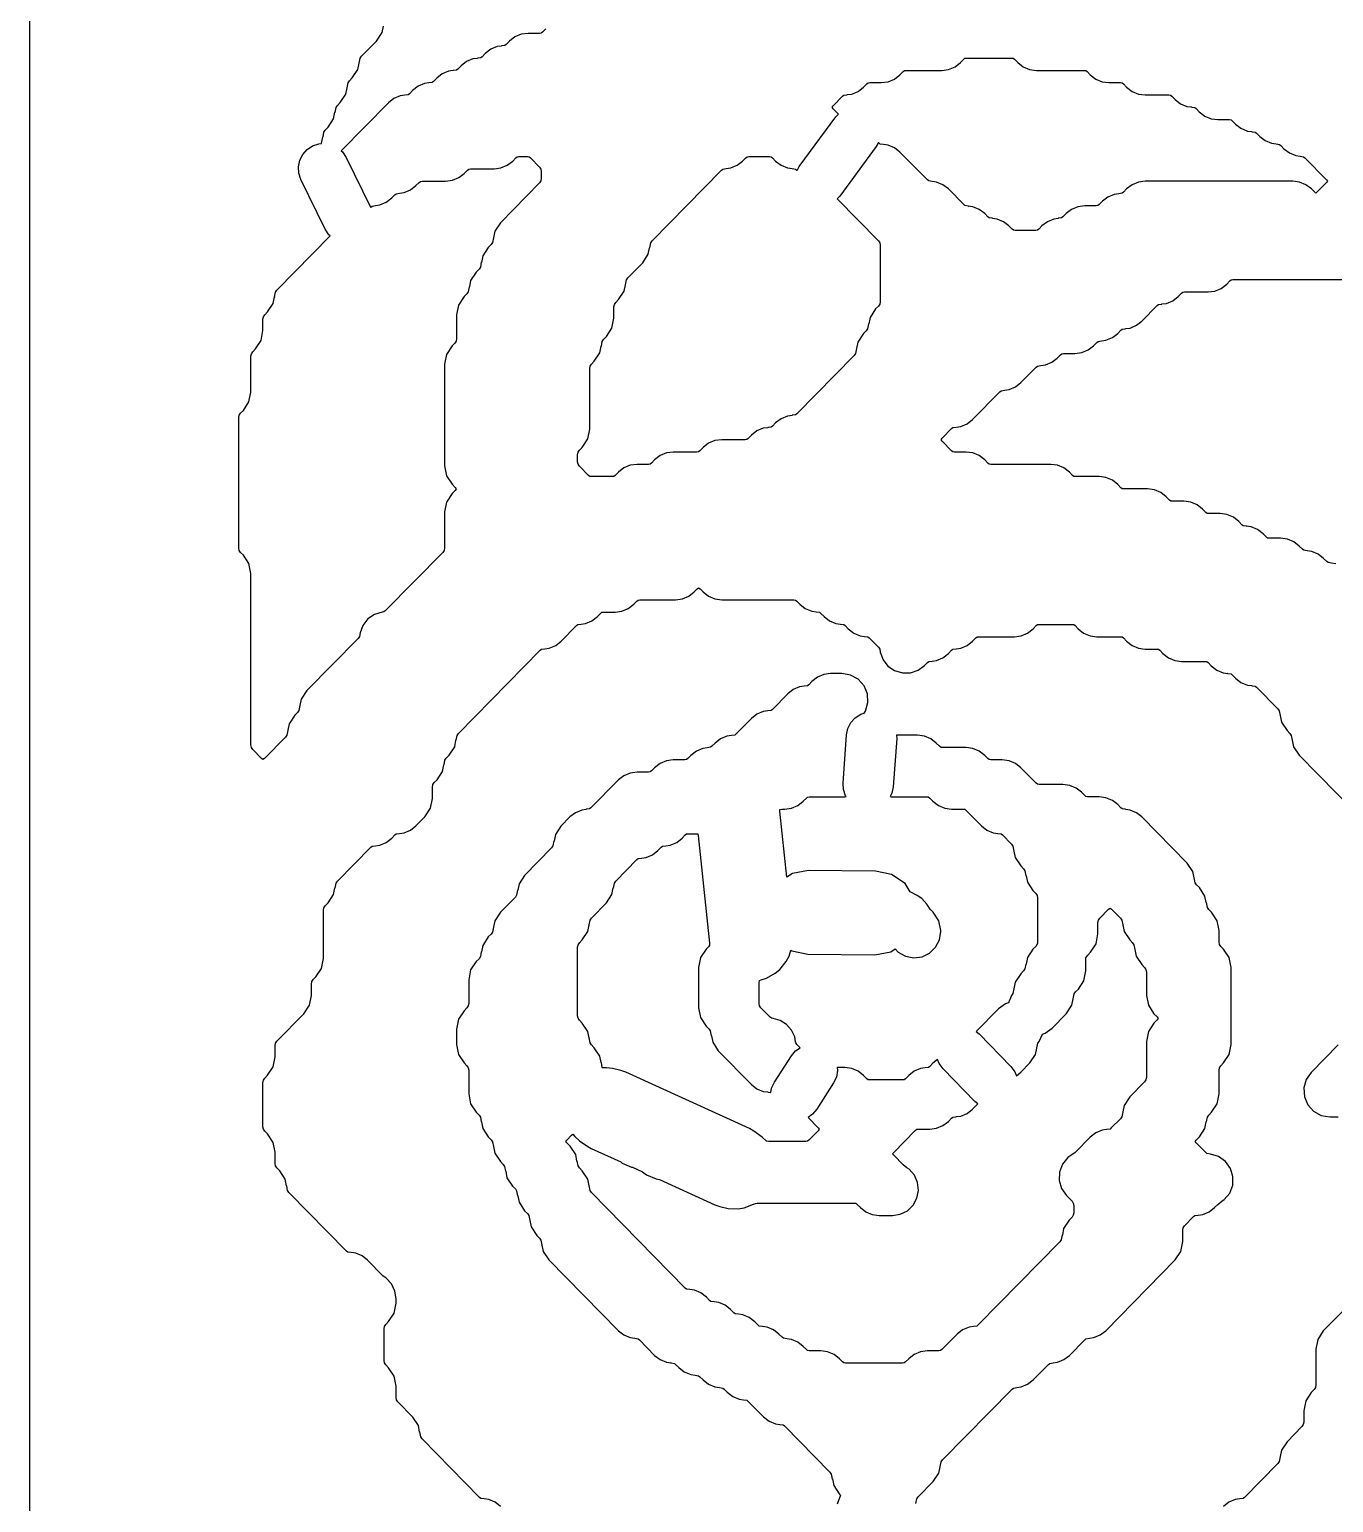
# Model space of a CAD drawing. Header units: millimetres. Extents: x 0 to 63, y 0 to 126.
# Drawn here: x 0 to 24.92, y 71.4 to 99.55 of the extents above; entities that cross this region are included whole.
import ezdxf

# ---------------------------------------------------------------- set-up
doc = ezdxf.new("R2010")
doc.units = ezdxf.units.MM
doc.layers.add('CUT', color=1, linetype='Continuous')

msp = doc.modelspace()

# ---------------------------------------------------------------- linework, layer by layer
at = {"layer": 'CUT'}
for points in [[(0, 123), (0, 3), (13.134, 3), (13.134, 0), (21.134, 0), (21.134, 3), (42.134, 3), (42.134, 0), (50.134, 0), (50.134, 3), (63.2679, 3), (63.2679, 123), (50.134, 123), (50.134, 126), (42.134, 126), (42.134, 123), (21.134, 123), (21.134, 126), (13.134, 126), (13.134, 123)], [(17.7905, 98.9142), (17.8516, 98.9764), (17.8766, 98.9958), (17.9079, 99), (18.7667, 99), (18.798, 98.9958), (18.823, 98.9764), (18.8841, 98.9142), (18.9882, 98.8331), (19.1099, 98.7821), (19.2407, 98.7647), (20.1541, 98.7647), (20.1855, 98.7605), (20.2105, 98.7411), (20.2716, 98.6789), (20.3757, 98.5979), (20.4974, 98.5468), (20.6282, 98.5294), (20.8479, 98.5294), (20.8793, 98.5252), (20.9042, 98.5058), (20.9653, 98.4436), (21.0694, 98.3626), (21.1911, 98.3115), (21.3219, 98.2941), (21.7729, 98.2941), (21.8042, 98.2899), (21.8292, 98.2705), (21.8903, 98.2084), (21.9944, 98.1273), (22.1161, 98.0762), (22.2027, 98.0647), (22.2025, 98.0632), (22.2667, 98.0546), (22.2917, 98.0352), (22.3528, 97.9731), (22.4569, 97.892), (22.5786, 97.8409), (22.7094, 97.8235), (22.9291, 97.8235), (22.9605, 97.8194), (22.9855, 97.7999), (23.0465, 97.7378), (23.1506, 97.6567), (23.2723, 97.6056), (23.3589, 97.5941), (23.3587, 97.5926), (23.423, 97.5841), (23.4479, 97.5646), (23.509, 97.5025), (23.6131, 97.4214), (23.7348, 97.3704), (23.8214, 97.3588), (23.8212, 97.3573), (23.8855, 97.3488), (23.9104, 97.3293), (23.9715, 97.2672), (24.0756, 97.1861), (24.1973, 97.1351), (24.2839, 97.1235), (24.2837, 97.122), (24.348, 97.1135), (24.3729, 97.094), (24.7849, 96.6748), (24.8048, 96.6471), (24.7849, 96.6193), (24.6088, 96.4401), (24.581, 96.4196), (24.5531, 96.4401), (24.4967, 96.4975), (24.3926, 96.5786), (24.2709, 96.6296), (24.1401, 96.6471), (21.3219, 96.6471), (21.1911, 96.6296), (21.0694, 96.5786), (20.9653, 96.4975), (20.9042, 96.4354), (20.8793, 96.4159), (20.815, 96.4074), (20.8152, 96.4059), (20.7286, 96.3944), (20.6069, 96.3433), (20.5028, 96.2622), (20.4417, 96.2001), (20.4168, 96.1806), (20.3854, 96.1765), (20.1657, 96.1765), (20.0349, 96.1591), (19.9132, 96.108), (19.8091, 96.0269), (19.748, 95.9648), (19.723, 95.9454), (19.6588, 95.9368), (19.659, 95.9353), (19.5724, 95.9238), (19.4507, 95.8727), (19.3466, 95.7916), (19.2855, 95.7295), (19.2605, 95.7101), (19.2291, 95.7059), (18.8329, 95.7059), (18.8015, 95.7101), (18.7766, 95.7295), (18.7155, 95.7916), (18.6114, 95.8727), (18.4897, 95.9238), (18.4031, 95.9353), (18.4033, 95.9368), (18.339, 95.9454), (18.3141, 95.9648), (18.253, 96.0269), (18.1489, 96.108), (18.0272, 96.1591), (17.9406, 96.1706), (17.9408, 96.1721), (17.8766, 96.1806), (17.8516, 96.2001), (17.5593, 96.4975), (17.4552, 96.5786), (17.3335, 96.6296), (17.2468, 96.6412), (17.247, 96.6427), (17.1828, 96.6512), (17.1578, 96.6707), (16.6343, 97.2034), (16.5302, 97.2845), (16.4085, 97.3355), (16.3219, 97.3471), (16.3221, 97.3486), (16.2578, 97.3571), (16.2328, 97.3766), (16.2244, 97.3851), (16.1822, 97.3083), (15.485, 96.3588), (15.4347, 96.3063), (16.2219, 95.5053), (16.2472, 95.467), (16.2561, 95.4219), (16.2561, 94.3428), (16.2472, 94.2977), (16.2219, 94.2594), (16.1682, 94.2047), (16.0621, 94.0436), (16.0376, 93.9193), (16.0342, 93.92), (16.016, 93.8272), (15.9907, 93.7888), (15.937, 93.7341), (15.8308, 93.573), (15.8064, 93.4488), (15.803, 93.4494), (15.7847, 93.3566), (15.7594, 93.3182), (14.6606, 92.2001), (14.6356, 92.1806), (14.5714, 92.1721), (14.5716, 92.1706), (14.4849, 92.1591), (14.3633, 92.108), (14.2591, 92.0269), (14.1981, 91.9648), (14.1731, 91.9454), (14.1089, 91.9368), (14.1091, 91.9353), (14.0225, 91.9238), (13.9008, 91.8727), (13.7967, 91.7916), (13.7356, 91.7295), (13.7106, 91.7101), (13.6792, 91.7059), (13.2283, 91.7059), (13.0975, 91.6885), (12.9758, 91.6374), (12.8717, 91.5564), (12.8106, 91.4942), (12.7856, 91.4748), (12.7542, 91.4706), (12.3033, 91.4706), (12.1725, 91.4532), (12.0508, 91.4021), (11.9467, 91.3211), (11.8856, 91.2589), (11.8606, 91.2395), (11.8293, 91.2353), (11.6095, 91.2353), (11.4787, 91.2179), (11.357, 91.1669), (11.2529, 91.0858), (11.1919, 91.0236), (11.1669, 91.0042), (11.1355, 91), (10.7393, 91), (10.7079, 91.0042), (10.6829, 91.0236), (10.509, 91.2006), (10.4838, 91.2389), (10.4749, 91.284), (10.4749, 91.4219), (10.4838, 91.467), (10.509, 91.5053), (10.5628, 91.56), (10.6689, 91.7211), (10.7062, 91.9105), (10.7062, 93.0689), (10.715, 93.114), (10.7403, 93.1524), (10.794, 93.207), (10.9002, 93.3682), (10.9246, 93.4924), (10.928, 93.4918), (10.9463, 93.5846), (10.9715, 93.623), (11.0253, 93.6776), (11.1314, 93.8388), (11.1686, 94.0281), (11.1686, 94.2454), (11.1775, 94.2905), (11.2028, 94.3288), (11.2565, 94.3835), (11.3627, 94.5446), (11.3871, 94.6689), (11.3905, 94.6682), (11.4088, 94.7611), (11.434, 94.7994), (11.719, 95.0894), (11.8252, 95.2505), (11.8496, 95.3748), (11.853, 95.3741), (11.8712, 95.467), (11.8965, 95.5053), (13.2266, 96.8587), (13.2516, 96.8782), (13.3158, 96.8867), (13.3156, 96.8882), (13.4023, 96.8998), (13.524, 96.9508), (13.6281, 97.0319), (13.6891, 97.094), (13.7141, 97.1135), (13.7455, 97.1176), (14.1417, 97.1176), (14.1731, 97.1135), (14.1981, 97.094), (14.2591, 97.0319), (14.3633, 96.9508), (14.4849, 96.8998), (14.5716, 96.8882), (14.5714, 96.8867), (14.6356, 96.8782), (14.6606, 96.8587), (14.669, 96.8502), (14.7112, 96.927), (15.4084, 97.8765), (15.4587, 97.929), (15.3584, 98.0311), (15.3385, 98.0588), (15.3584, 98.0866), (15.5391, 98.2705), (15.5641, 98.2899), (15.6283, 98.2985), (15.6281, 98.3), (15.7147, 98.3115), (15.8364, 98.3626), (15.9405, 98.4436), (16.0016, 98.5058), (16.0266, 98.5252), (16.058, 98.5294), (16.2777, 98.5294), (16.4085, 98.5468), (16.5302, 98.5979), (16.6343, 98.6789), (16.6953, 98.7411), (16.7203, 98.7605), (16.7517, 98.7647), (17.4339, 98.7647), (17.5647, 98.7821), (17.6864, 98.8331)]]:
    msp.add_lwpolyline(points, close=True, dxfattribs=at)
for points in [[(9.8655, 99.5564), (9.8044, 99.4942), (9.7794, 99.4748), (9.748, 99.4706), (9.5283, 99.4706), (9.3975, 99.4532), (9.2758, 99.4021), (9.1717, 99.3211), (9.1107, 99.2589), (9.0857, 99.2395), (9.0214, 99.2309), (9.0216, 99.2294), (8.935, 99.2179), (8.8133, 99.1669), (8.7092, 99.0858), (8.6482, 99.0236), (8.6232, 99.0042), (8.559, 98.9956), (8.5592, 98.9941), (8.4725, 98.9826), (8.3508, 98.9316), (8.2467, 98.8505), (8.1857, 98.7883), (8.1607, 98.7689), (8.0965, 98.7603), (8.0967, 98.7588), (8.01, 98.7473), (7.8883, 98.6963), (7.7842, 98.6152), (7.7232, 98.553), (7.6982, 98.5336), (7.634, 98.525), (7.6342, 98.5235), (7.5475, 98.512), (7.4259, 98.461), (7.3217, 98.3799), (7.2607, 98.3177), (7.2357, 98.2983), (7.1715, 98.2897), (7.1717, 98.2882), (7.0851, 98.2767), (6.9634, 98.2257), (6.8593, 98.1446), (5.9569, 97.2264), (5.9811, 97.2049), (6.0502, 97.1004), (6.5145, 96.1472), (6.5146, 96.1468), (6.5205, 96.1528), (6.5455, 96.1723), (6.6097, 96.1808), (6.6095, 96.1824), (6.6961, 96.1939), (6.8178, 96.2449), (6.9219, 96.326), (6.983, 96.3881), (7.008, 96.4076), (7.0722, 96.4161), (7.072, 96.4176), (7.1586, 96.4292), (7.2803, 96.4802), (7.3844, 96.5613), (7.4455, 96.6234), (7.4705, 96.6429), (7.5018, 96.6471), (7.9528, 96.6471), (8.0836, 96.6645), (8.2053, 96.7155), (8.3094, 96.7966), (8.3705, 96.8587), (8.3954, 96.8782), (8.4268, 96.8824), (8.8778, 96.8824), (9.0086, 96.8998), (9.1303, 96.9508), (9.2344, 97.0319), (9.2954, 97.094), (9.3204, 97.1135), (9.3518, 97.1176), (9.5168, 97.1176), (9.5482, 97.1135), (9.5731, 97.094), (9.747, 96.9171), (9.7723, 96.8787), (9.7812, 96.8337), (9.7812, 96.6958), (9.7723, 96.6507), (9.747, 96.6123), (8.9996, 95.8518), (8.8934, 95.6906), (8.869, 95.5664), (8.8656, 95.5671), (8.8473, 95.4742), (8.822, 95.4359), (8.7683, 95.3812), (8.6622, 95.2201), (8.6377, 95.0958), (8.6343, 95.0965), (8.6161, 95.0036), (8.5908, 94.9653), (8.5371, 94.9106), (8.4309, 94.7495), (8.4065, 94.6252), (8.4031, 94.6259), (8.3848, 94.533), (8.3596, 94.4947), (8.3058, 94.44), (8.1997, 94.2789), (8.1624, 94.0895), (8.1624, 93.6369), (8.1536, 93.5919), (8.1283, 93.5535), (8.0746, 93.4988), (7.9684, 93.3377), (7.9312, 93.1484), (7.9312, 91.2046), (7.9684, 91.0152), (8.0746, 90.8541), (8.1352, 90.7925), (8.155, 90.7647), (8.1352, 90.737), (8.0746, 90.6753), (7.9684, 90.5142), (7.9312, 90.3248), (7.9312, 89.6369), (7.9223, 89.5919), (7.8971, 89.5535), (6.7982, 88.4354), (6.7732, 88.4159), (6.7416, 88.4117), (6.593, 88.3677), (6.4651, 88.2804), (6.37, 88.1581), (6.3169, 88.0126), (6.3036, 87.9448), (6.2783, 87.9064), (5.2996, 86.9106), (5.1935, 86.7495), (5.169, 86.6252), (5.1656, 86.6259), (5.1474, 86.533), (5.1221, 86.4947), (5.0684, 86.44), (4.9622, 86.2789), (4.9378, 86.1546), (4.9344, 86.1553), (4.9161, 86.0625), (4.8909, 86.0241), (4.4904, 85.6166), (4.4625, 85.5961), (4.4346, 85.6166), (4.2654, 85.7888), (4.2401, 85.8272), (4.2312, 85.8722), (4.2312, 89.1484), (4.194, 89.3377), (4.0879, 89.4988), (4.0341, 89.5535), (4.0089, 89.5919), (4, 89.6369), (4, 92.1278), (4.0089, 92.1728), (4.0341, 92.2112), (4.0879, 92.2659), (4.194, 92.427), (4.2312, 92.6163), (4.2312, 93.3042), (4.2401, 93.3493), (4.2654, 93.3877), (4.3191, 93.4423), (4.4253, 93.6035), (4.4625, 93.7928), (4.4625, 94.0101), (4.4714, 94.0552), (4.4966, 94.0936), (4.5503, 94.1482), (4.6565, 94.3094), (4.6809, 94.4336), (4.6843, 94.4329), (4.7026, 94.5258), (4.7279, 94.5641), (5.7459, 95.5999), (5.7206, 95.6223), (5.6515, 95.7268), (5.1872, 96.68), (5.1475, 96.7989), (5.1399, 96.9239), (5.1649, 97.0467), (5.2209, 97.1588), (5.304, 97.2526), (5.4085, 97.3217), (5.5274, 97.3614), (5.5791, 97.3646), (5.5815, 97.3682), (5.6059, 97.4924), (5.6093, 97.4918), (5.6276, 97.5846), (5.6529, 97.623), (5.7066, 97.6776), (5.8127, 97.8388), (5.8372, 97.963), (5.8406, 97.9623), (5.8588, 98.0552), (5.8841, 98.0936), (5.9378, 98.1482), (6.044, 98.3094), (6.0684, 98.4336), (6.0718, 98.4329), (6.0901, 98.5258), (6.1154, 98.5641), (6.1691, 98.6188), (6.2752, 98.7799), (6.2997, 98.9042), (6.3031, 98.9035), (6.3213, 98.9964), (6.3466, 99.0347), (6.6316, 99.3247), (6.7377, 99.4858), (6.7622, 99.6101)], [(24.9646, 89.3355), (24.878, 89.3471), (24.8782, 89.3486), (24.814, 89.3571), (24.789, 89.3766), (24.7279, 89.4387), (24.6238, 89.5198), (24.5021, 89.5708), (24.4155, 89.5824), (24.4157, 89.5839), (24.3515, 89.5924), (24.3265, 89.6119), (24.2654, 89.674), (24.1613, 89.7551), (24.0396, 89.8061), (23.9088, 89.8235), (23.6891, 89.8235), (23.6577, 89.8277), (23.6327, 89.8472), (23.5717, 89.9093), (23.4676, 89.9904), (23.3459, 90.0414), (23.2593, 90.0529), (23.2595, 90.0545), (23.1952, 90.063), (23.1702, 90.0825), (23.1092, 90.1446), (23.0051, 90.2257), (22.8834, 90.2767), (22.7526, 90.2941), (22.5329, 90.2941), (22.5015, 90.2983), (22.4765, 90.3177), (22.4154, 90.3799), (22.3113, 90.461), (22.1896, 90.512), (22.0588, 90.5294), (21.8391, 90.5294), (21.8077, 90.5336), (21.7828, 90.553), (21.7217, 90.6152), (21.6176, 90.6963), (21.4959, 90.7473), (21.3651, 90.7647), (20.9141, 90.7647), (20.8828, 90.7689), (20.8578, 90.7883), (20.7967, 90.8505), (20.6926, 90.9316), (20.5709, 90.9826), (20.4401, 91), (19.9892, 91), (19.9578, 91.0042), (19.9328, 91.0236), (19.8717, 91.0858), (19.7676, 91.1669), (19.6459, 91.2179), (19.5151, 91.2353), (18.3704, 91.2353), (18.339, 91.2395), (18.3141, 91.2589), (18.253, 91.3211), (18.1489, 91.4021), (18.0272, 91.4532), (17.8964, 91.4706), (17.6767, 91.4706), (17.6453, 91.4748), (17.6203, 91.4942), (17.4396, 91.6781), (17.4197, 91.7059), (17.4396, 91.7336), (17.6203, 91.9175), (17.6453, 91.937), (17.7095, 91.9455), (17.7093, 91.9471), (17.796, 91.9586), (17.9176, 92.0096), (18.0218, 92.0907), (18.5453, 92.6234), (18.5703, 92.6429), (18.6345, 92.6514), (18.6343, 92.6529), (18.7209, 92.6645), (18.8426, 92.7155), (18.9467, 92.7966), (19.2391, 93.094), (19.264, 93.1135), (19.3283, 93.122), (19.3281, 93.1235), (19.4147, 93.1351), (19.5364, 93.1861), (19.6405, 93.2672), (19.7015, 93.3293), (19.7265, 93.3488), (19.7579, 93.3529), (19.9776, 93.3529), (20.1084, 93.3704), (20.2301, 93.4214), (20.3342, 93.5025), (20.3953, 93.5646), (20.4203, 93.5841), (20.4845, 93.5926), (20.4843, 93.5941), (20.5709, 93.6056), (20.6926, 93.6567), (20.7967, 93.7378), (20.8578, 93.7999), (20.8828, 93.8194), (20.947, 93.8279), (20.9468, 93.8294), (21.0334, 93.8409), (21.1551, 93.892), (21.2592, 93.9731), (21.5515, 94.2705), (21.5765, 94.2899), (21.6407, 94.2985), (21.6405, 94.3), (21.7271, 94.3115), (21.8488, 94.3626), (21.9529, 94.4436), (22.014, 94.5058), (22.039, 94.5252), (22.0704, 94.5294), (22.5213, 94.5294), (22.6521, 94.5468), (22.7738, 94.5979), (22.8779, 94.6789), (22.939, 94.7411), (22.964, 94.7605), (22.9954, 94.7647), (25.9353, 94.7647)], [(9.0031, 71.3211), (8.899, 71.4021), (8.7773, 71.4532), (8.6907, 71.4647), (8.6909, 71.4662), (8.6267, 71.4748), (8.6017, 71.4942), (7.5028, 72.6123), (7.4776, 72.6507), (7.4593, 72.7435), (7.4559, 72.7429), (7.4315, 72.8671), (7.3253, 73.0283), (7.0403, 73.3182), (7.0151, 73.3566), (7.0062, 73.4016), (7.0062, 73.619), (6.969, 73.8083), (6.8628, 73.9694), (6.8091, 74.0241), (6.7838, 74.0625), (6.775, 74.1075), (6.775, 74.716), (6.7838, 74.7611), (6.8091, 74.7994), (6.8628, 74.8541), (6.969, 75.0152), (7.0062, 75.2046), (7.0062, 75.287), (6.9834, 75.4362), (6.9172, 75.5718), (6.8134, 75.6814), (6.7517, 75.7295), (6.4594, 76.0269), (6.3553, 76.108), (6.2336, 76.1591), (6.147, 76.1706), (6.1472, 76.1721), (6.083, 76.1806), (6.058, 76.2001), (4.9591, 77.3182), (4.9339, 77.3566), (4.9156, 77.4494), (4.9122, 77.4488), (4.8878, 77.573), (4.7816, 77.7341), (4.7279, 77.7888), (4.7026, 77.8272), (4.6937, 77.8722), (4.6937, 78.0895), (4.6565, 78.2789), (4.5503, 78.44), (4.4966, 78.4947), (4.4714, 78.533), (4.4625, 78.5781), (4.4625, 79.4219), (4.4714, 79.467), (4.4966, 79.5053), (4.5503, 79.56), (4.6565, 79.7211), (4.6937, 79.9105), (4.6937, 80.1278), (4.7026, 80.1728), (4.7279, 80.2112), (5.2441, 80.7365), (5.3502, 80.8976), (5.3875, 81.0869), (5.3875, 81.3042), (5.3963, 81.3493), (5.4216, 81.3877), (5.4753, 81.4423), (5.5815, 81.6035), (5.6187, 81.7928), (5.6187, 82.716), (5.6276, 82.7611), (5.6529, 82.7994), (5.7066, 82.8541), (5.8127, 83.0152), (5.8372, 83.1395), (5.8406, 83.1388), (5.8588, 83.2317), (5.8841, 83.27), (6.5205, 83.9175), (6.5455, 83.937), (6.6097, 83.9455), (6.6095, 83.9471), (6.6961, 83.9586), (6.8178, 84.0096), (6.9219, 84.0907), (6.983, 84.1528), (7.008, 84.1723), (7.0722, 84.1808), (7.072, 84.1824), (7.1586, 84.1939), (7.2803, 84.2449), (7.3844, 84.326), (7.5566, 84.5012), (7.6627, 84.6623), (7.6999, 84.8516), (7.6999, 85.0689), (7.7088, 85.114), (7.7341, 85.1524), (7.7878, 85.207), (7.894, 85.3682), (7.9184, 85.4924), (7.9218, 85.4918), (7.9401, 85.5846), (7.9653, 85.623), (8.019, 85.6776), (8.1252, 85.8388), (8.1496, 85.963), (8.153, 85.9623), (8.1713, 86.0552), (8.1966, 86.0936), (9.7579, 87.6823), (9.7829, 87.7017), (9.8471, 87.7103), (9.8469, 87.7118), (9.9336, 87.7233), (10.0553, 87.7743), (10.1594, 87.8554), (10.4517, 88.1528), (10.4767, 88.1723), (10.5409, 88.1808), (10.5407, 88.1824), (10.6273, 88.1939), (10.749, 88.2449), (10.8531, 88.326), (10.9142, 88.3881), (10.9392, 88.4076), (10.9705, 88.4118), (11.1902, 88.4118), (11.321, 88.4292), (11.4427, 88.4802), (11.5468, 88.5613), (11.6079, 88.6234), (11.6329, 88.6429), (11.6643, 88.6471), (12.3465, 88.6471), (12.4773, 88.6645), (12.599, 88.7155), (12.7031, 88.7966), (12.7595, 88.854), (12.7874, 88.8745), (12.8153, 88.854), (12.8717, 88.7966), (12.9758, 88.7155), (13.0975, 88.6645), (13.2283, 88.6471), (14.6042, 88.6471), (14.6356, 88.6429), (14.6606, 88.6234), (14.7216, 88.5613), (14.8257, 88.4802), (14.9474, 88.4292), (15.0341, 88.4176), (15.0339, 88.4161), (15.0981, 88.4076), (15.1231, 88.3881), (15.1841, 88.326), (15.2882, 88.2449), (15.4099, 88.1939), (15.4966, 88.1824), (15.4964, 88.1808), (15.5606, 88.1723), (15.5856, 88.1528), (15.6466, 88.0907), (15.7507, 88.0096), (15.8724, 87.9586), (15.959, 87.9471), (15.9588, 87.9455), (16.0231, 87.937), (16.0481, 87.9175), (16.2219, 87.7406), (16.2472, 87.7023), (16.258, 87.6474), (16.3108, 87.5023), (16.4054, 87.3802), (16.5328, 87.2929), (16.6807, 87.2485), (16.8351, 87.2514), (16.9813, 87.3013), (17.1052, 87.3934), (17.1578, 87.447), (17.1828, 87.4664), (17.247, 87.475), (17.2468, 87.4765), (17.3335, 87.488), (17.4552, 87.539), (17.5593, 87.6201), (17.6203, 87.6823), (17.6453, 87.7017), (17.7095, 87.7103), (17.7093, 87.7118), (17.796, 87.7233), (17.9176, 87.7743), (18.0218, 87.8554), (18.0828, 87.9175), (18.1078, 87.937), (18.1392, 87.9412), (18.8214, 87.9412), (18.9522, 87.9586), (19.0739, 88.0096), (19.178, 88.0907), (19.2391, 88.1528), (19.264, 88.1723), (19.2954, 88.1765), (19.9229, 88.1765), (19.9543, 88.1723), (19.9792, 88.1528), (20.0403, 88.0907), (20.1444, 88.0096), (20.2661, 87.9586), (20.3969, 87.9412), (20.8479, 87.9412), (20.8793, 87.937), (20.9042, 87.9175), (20.9653, 87.8554), (21.0694, 87.7743), (21.1911, 87.7233), (21.3219, 87.7059), (21.5416, 87.7059), (21.573, 87.7017), (21.598, 87.6823), (21.659, 87.6201), (21.7631, 87.539), (21.8848, 87.488), (22.0156, 87.4706), (22.4666, 87.4706), (22.498, 87.4664), (22.523, 87.447), (22.584, 87.3848), (22.6881, 87.3037), (22.8098, 87.2527), (22.8964, 87.2412), (22.8962, 87.2397), (22.9605, 87.2311), (22.9855, 87.2117), (23.0465, 87.1495), (23.1506, 87.0684), (23.2723, 87.0174), (23.3589, 87.0059), (23.3587, 87.0044), (23.423, 86.9958), (23.4479, 86.9764), (23.8531, 86.5641), (23.8783, 86.5258), (23.8966, 86.4329), (23.9, 86.4336), (23.9244, 86.3094), (24.0306, 86.1482), (24.0843, 86.0936), (24.1096, 86.0552), (24.1279, 85.9623), (24.1313, 85.963), (24.1557, 85.8388), (24.2619, 85.6776), (25.7031, 84.2112)], [(16.9404, 71.3741), (16.9587, 71.467), (16.9839, 71.5053), (17.2689, 71.7953), (17.3751, 71.9564), (17.3995, 72.0807), (17.4029, 72.08), (17.4212, 72.1728), (17.4464, 72.2112), (18.7766, 73.5646), (18.8015, 73.5841), (18.8658, 73.5926), (18.8656, 73.5941), (18.9522, 73.6056), (19.0739, 73.6567), (19.178, 73.7378), (19.4703, 74.0352), (19.4953, 74.0546), (19.5595, 74.0632), (19.5593, 74.0647), (19.6459, 74.0762), (19.7676, 74.1273), (19.8717, 74.2084), (20.164, 74.5058), (20.189, 74.5252), (20.2532, 74.5338), (20.253, 74.5353), (20.3397, 74.5468), (20.4614, 74.5979), (20.5655, 74.6789), (21.8938, 76.0306), (22, 76.1917), (22.0372, 76.381), (22.0372, 76.5984), (22.0461, 76.6434), (22.0714, 76.6818), (22.2453, 76.8587), (22.2702, 76.8782), (22.3345, 76.8867), (22.3343, 76.8882), (22.4209, 76.8998), (22.5426, 76.9508), (22.6467, 77.0319), (22.7078, 77.094), (22.7857, 77.1547), (22.7857, 77.1548), (22.8325, 77.1842), (22.9353, 77.3103), (22.9921, 77.4626), (22.997, 77.6252), (22.9495, 77.7808), (22.8545, 77.9128), (22.7222, 78.0074), (22.5666, 78.0546), (22.5013, 78.0631), (22.4765, 78.0825), (22.2958, 78.2664), (22.2759, 78.2941), (22.2958, 78.3219), (22.3563, 78.3835), (22.4625, 78.5446), (22.4869, 78.6689), (22.4903, 78.6682), (22.5086, 78.7611), (22.5339, 78.7994), (22.5876, 78.8541), (22.6937, 79.0152), (22.731, 79.2046), (22.731, 79.6572), (22.7398, 79.7023), (22.7651, 79.7406), (22.8188, 79.7953), (22.925, 79.9564), (22.9622, 80.1457), (22.9622, 81.619), (22.925, 81.8083), (22.8188, 81.9694), (22.7651, 82.0241), (22.7398, 82.0625), (22.731, 82.1075), (22.731, 82.3248), (22.6937, 82.5142), (22.5876, 82.6753), (22.5339, 82.73), (22.5086, 82.7683), (22.4903, 82.8612), (22.4869, 82.8605), (22.4625, 82.9848), (22.3563, 83.1459), (22.3026, 83.2006), (22.2773, 83.2389), (22.2591, 83.3318), (22.2557, 83.3311), (22.2313, 83.4554), (22.1251, 83.6165), (21.2592, 84.4975), (21.1551, 84.5786), (21.0334, 84.6296), (20.9468, 84.6412), (20.947, 84.6427), (20.8828, 84.6512), (20.8578, 84.6707), (20.7967, 84.7328), (20.6926, 84.8139), (20.5709, 84.8649), (20.4401, 84.8824), (20.2204, 84.8824), (20.189, 84.8865), (20.164, 84.906), (20.103, 84.9681), (19.9989, 85.0492), (19.8772, 85.1002), (19.7464, 85.1176), (19.2954, 85.1176), (19.264, 85.1218), (19.2391, 85.1413), (18.9467, 85.4387), (18.8426, 85.5198), (18.7209, 85.5708), (18.5901, 85.5882), (18.3704, 85.5882), (18.339, 85.5924), (18.3141, 85.6119), (18.253, 85.674), (18.1489, 85.7551), (18.0272, 85.8061), (17.8964, 85.8235), (17.4194, 85.8235), (17.3891, 85.8472), (17.328, 85.9093), (17.2239, 85.9904), (17.1022, 86.0414), (16.9714, 86.0588), (16.5684, 86.0588), (16.5721, 85.9933), (16.5035, 85.0741), (16.4779, 84.9514), (16.4445, 84.8852), (16.4657, 84.8824), (17.1739, 84.8824), (17.2043, 84.8587), (17.2654, 84.7966), (17.3695, 84.7155), (17.4912, 84.6645), (17.622, 84.6471), (17.8417, 84.6471), (17.873, 84.6429), (17.898, 84.6234), (18.1903, 84.326), (18.2944, 84.2449), (18.4161, 84.1939), (18.5028, 84.1824), (18.5026, 84.1808), (18.5668, 84.1723), (18.5918, 84.1528), (18.7657, 83.9759), (18.7909, 83.9375), (18.8092, 83.8447), (18.8126, 83.8454), (18.837, 83.7211), (18.9432, 83.56), (18.9969, 83.5053), (19.0222, 83.467), (19.0404, 83.3741), (19.0438, 83.3748), (19.0683, 83.2505), (19.1744, 83.0894), (19.2281, 83.0347), (19.2534, 82.9964), (19.2623, 82.9513), (19.2623, 82.0759), (19.2281, 82.0241), (19.1744, 81.9694), (19.0683, 81.8083), (19.0438, 81.684), (19.0404, 81.6847), (19.0222, 81.5919), (18.9969, 81.5535), (18.9432, 81.4988), (18.837, 81.3377), (18.8126, 81.2135), (18.8092, 81.2141), (18.7909, 81.1213), (18.7686, 81.0874), (18.7054, 80.9453), (18.651, 80.9284), (18.5193, 80.8323), (18.0917, 80.3972), (18.1477, 80.3528), (18.754, 79.7269), (18.8287, 79.6263), (18.8583, 79.5513), (18.9467, 79.6201), (19.1189, 79.7953), (19.225, 79.9564), (19.2495, 80.0807), (19.2529, 80.08), (19.2711, 80.1728), (19.2935, 80.2067), (19.3567, 80.3488), (19.411, 80.3658), (19.5427, 80.4618), (19.8126, 80.7365), (19.9188, 80.8976), (19.9432, 81.0218), (19.9466, 81.0212), (19.9649, 81.114), (19.9902, 81.1524), (20.0439, 81.207), (20.15, 81.3682), (20.1873, 81.5575), (20.1873, 81.8064), (20.2214, 81.8583), (20.2751, 81.9129), (20.3813, 82.0741), (20.4185, 82.2634), (20.4185, 82.4807), (20.4274, 82.5258), (20.4526, 82.5641), (20.6219, 82.7363), (20.6498, 82.7569), (20.6776, 82.7363), (20.8469, 82.5641), (20.8721, 82.5258), (20.8904, 82.4329), (20.8938, 82.4336), (20.9182, 82.3094), (21.0244, 82.1482), (21.0781, 82.0936), (21.1034, 82.0552), (21.1216, 81.9623), (21.1251, 81.963), (21.1495, 81.8388), (21.2556, 81.6776), (21.3094, 81.623), (21.3346, 81.5846), (21.3435, 81.5395), (21.3435, 81.0869), (21.3807, 80.8976), (21.4869, 80.7365), (21.5475, 80.6748), (21.5673, 80.6471), (21.5475, 80.6193), (21.4869, 80.5577), (21.3807, 80.3965), (21.3435, 80.2072), (21.3435, 79.5193), (21.3346, 79.4742), (21.3094, 79.4359), (21.0244, 79.1459), (20.9182, 78.9848), (20.8938, 78.8605), (20.8904, 78.8612), (20.8721, 78.7683), (20.8469, 78.73), (20.673, 78.553), (20.648, 78.5336), (20.5838, 78.525), (20.584, 78.5235), (20.4974, 78.512), (20.3757, 78.461), (20.2716, 78.3799), (19.9792, 78.0825), (19.9207, 78.0369), (19.841, 77.9869), (19.7385, 77.8617), (19.6813, 77.7103), (19.6755, 77.5486), (19.7216, 77.3935), (19.8149, 77.2613), (19.9219, 77.1524), (19.9472, 77.114), (19.956, 77.0689), (19.956, 76.9311), (19.9472, 76.886), (19.9219, 76.8476), (19.8682, 76.793), (19.762, 76.6318), (19.7376, 76.5076), (19.7342, 76.5082), (19.7159, 76.4154), (19.6906, 76.377), (18.1293, 74.7883), (18.1043, 74.7689), (18.0401, 74.7603), (18.0403, 74.7588), (17.9536, 74.7473), (17.832, 74.6963), (17.7278, 74.6152), (17.4355, 74.3177), (17.4106, 74.2983), (17.3792, 74.2941), (17.1595, 74.2941), (17.0287, 74.2767), (16.907, 74.2257), (16.8029, 74.1446), (16.7418, 74.0825), (16.7168, 74.063), (16.6854, 74.0588), (15.5955, 74.0588), (15.5641, 74.063), (15.5391, 74.0825), (15.478, 74.1446), (15.3739, 74.2257), (15.2522, 74.2767), (15.1214, 74.2941), (14.9017, 74.2941), (14.8703, 74.2983), (14.8454, 74.3177), (14.7843, 74.3799), (14.6802, 74.461), (14.5585, 74.512), (14.4719, 74.5235), (14.4721, 74.525), (14.4079, 74.5336), (14.3829, 74.553), (14.3218, 74.6152), (14.2177, 74.6963), (14.096, 74.7473), (14.0094, 74.7588), (14.0096, 74.7603), (13.9454, 74.7689), (13.9204, 74.7883), (13.8593, 74.8505), (13.7552, 74.9316), (13.6335, 74.9826), (13.5469, 74.9941), (13.5471, 74.9956), (13.4829, 75.0042), (13.4579, 75.0236), (13.3968, 75.0858), (13.2927, 75.1669), (13.171, 75.2179), (13.0844, 75.2294), (13.0846, 75.2309), (13.0204, 75.2395), (12.9954, 75.2589), (12.9343, 75.3211), (12.8302, 75.4021), (12.7085, 75.4532), (12.6219, 75.4647), (12.6221, 75.4662), (12.5579, 75.4748), (12.5329, 75.4942), (10.7403, 77.3182), (10.715, 77.3566), (10.6968, 77.4494), (10.6934, 77.4488), (10.6689, 77.573), (10.5628, 77.7341), (10.509, 77.7888), (10.4838, 77.8272), (10.4655, 77.92), (10.4621, 77.9193), (10.4377, 78.0436), (10.3315, 78.2047), (10.2709, 78.2664), (10.2511, 78.2941), (10.2709, 78.3219), (10.3605, 78.413), (10.3861, 78.4322), (10.4216, 78.3905), (10.5104, 78.3088), (10.6479, 78.21), (10.7327, 78.1609), (11.2974, 77.9042), (11.3265, 77.8839), (11.5072, 77.8049), (11.5236, 77.8014), (11.7154, 77.7141), (11.7936, 77.6595), (11.9743, 77.5806), (12.0412, 77.5661), (13.0967, 77.0862), (13.1895, 77.0546), (13.3486, 77.0173), (13.5436, 77.0107), (13.6553, 77.029), (13.838, 77.0975), (13.841, 77.0993), (13.8719, 77.113), (13.9053, 77.1176), (15.7604, 77.1176), (15.7918, 77.1135), (15.8168, 77.094), (15.8779, 77.0319), (15.982, 76.9508), (16.1037, 76.8998), (16.2345, 76.8824), (16.489, 76.8824), (16.6391, 76.9054), (16.7754, 76.9725), (16.8852, 77.0774), (16.9585, 77.2104), (16.9885, 77.3593), (16.9723, 77.5104), (16.9116, 77.6496), (16.8119, 77.7641), (16.7654, 77.7926), (16.6953, 77.8472), (16.5146, 78.0311), (16.4947, 78.0588), (16.5146, 78.0866), (16.9266, 78.5058), (16.9569, 78.5294), (17.2027, 78.5294), (17.3335, 78.5468), (17.4552, 78.5979), (17.5593, 78.6789), (17.6203, 78.7411), (17.6453, 78.7605), (17.7095, 78.7691), (17.7093, 78.7706), (17.796, 78.7821), (17.9176, 78.8331), (18.0218, 78.9142), (18.1204, 79.0146), (18.0644, 79.0589), (17.4581, 79.6848), (17.3834, 79.7854), (17.3538, 79.8604), (17.2654, 79.7916), (17.2043, 79.7295), (17.1793, 79.7101), (17.1151, 79.7015), (17.1153, 79.7), (17.0287, 79.6885), (16.907, 79.6374), (16.8029, 79.5564), (16.7418, 79.4942), (16.7119, 79.4709), (16.0578, 79.4706), (16.0266, 79.4748), (16.0016, 79.4942), (15.9405, 79.5564), (15.8364, 79.6374), (15.7147, 79.6885), (15.5839, 79.7059), (15.4375, 79.7059), (15.4422, 79.6508), (15.42, 79.5274), (15.3667, 79.414), (15.0439, 78.9108), (14.9631, 78.8151), (14.8775, 78.7556), (15.0726, 78.5572), (15.0924, 78.5294), (15.0726, 78.5017), (14.8918, 78.3177), (14.8668, 78.2983), (14.8355, 78.2941), (14.1282, 78.2941), (14.0895, 78.3007), (14.087, 78.3035), (14.0043, 78.3783), (13.8437, 78.4937), (13.7589, 78.5428), (11.3949, 79.6174), (11.3021, 79.6491), (11.1418, 79.6867), (11.0262, 79.6999), (10.9528, 79.6996), (10.9463, 79.7095), (10.928, 79.8024), (10.9246, 79.8017), (10.9002, 79.9259), (10.794, 80.0871), (10.7403, 80.1417), (10.715, 80.1801), (10.6968, 80.273), (10.6934, 80.2723), (10.6689, 80.3965), (10.5628, 80.5577), (10.509, 80.6123), (10.4838, 80.6507), (10.4749, 80.6958), (10.4749, 82.0101), (10.4838, 82.0552), (10.509, 82.0936), (10.5628, 82.1482), (10.6689, 82.3094), (10.6934, 82.4336), (10.6968, 82.4329), (10.715, 82.5258), (10.7403, 82.5641), (11.0253, 82.8541), (11.1314, 83.0152), (11.1558, 83.1395), (11.1592, 83.1388), (11.1775, 83.2317), (11.2028, 83.27), (11.6079, 83.6823), (11.6329, 83.7017), (11.6971, 83.7103), (11.6969, 83.7118), (11.7835, 83.7233), (11.9052, 83.7743), (12.0093, 83.8554), (12.0704, 83.9175), (12.0954, 83.937), (12.1596, 83.9455), (12.1594, 83.9471), (12.246, 83.9586), (12.3677, 84.0096), (12.4718, 84.0907), (12.5329, 84.1528), (12.5579, 84.1723), (12.5893, 84.1765), (12.7391, 84.1765), (12.7715, 84.1717), (12.7796, 84.14), (12.9963, 82.0852), (12.9952, 82.0567), (12.9964, 82.0468), (12.9732, 82.0126), (12.9308, 81.9694), (12.8246, 81.8083), (12.7874, 81.619), (12.7874, 80.8516), (12.8246, 80.6623), (12.9308, 80.5012), (12.9845, 80.4465), (13.0098, 80.4081), (13.028, 80.3153), (13.0314, 80.316), (13.0559, 80.1917), (13.162, 80.0306), (13.7967, 79.3848), (13.9008, 79.3037), (14.0225, 79.2527), (14.1091, 79.2412), (14.1089, 79.2397), (14.1675, 79.2318), (14.1826, 79.3158), (14.2359, 79.4292), (14.5587, 79.9324), (14.6395, 80.0281), (14.7248, 80.0874), (14.6646, 80.1487), (14.6428, 80.1792), (14.6365, 80.1989), (14.6228, 80.2931), (14.5629, 80.4233), (14.4684, 80.5312), (14.3473, 80.6078), (14.2093, 80.6469), (14.1766, 80.6512), (14.1516, 80.6707), (13.9777, 80.8476), (13.9525, 80.886), (13.9436, 80.9311), (13.9436, 81.3344), (13.9493, 81.3699), (13.9816, 81.3859), (14.0809, 81.4168), (14.2523, 81.51), (14.3394, 81.5824), (14.4621, 81.734), (14.5148, 81.8343), (14.5494, 81.9512), (14.5655, 81.9402), (14.8711, 81.8764), (16.1517, 81.8639), (16.4584, 81.9218), (16.5435, 81.9774), (16.6025, 81.9131), (16.7416, 81.8356), (16.898, 81.8057), (17.0559, 81.8266), (17.1992, 81.896), (17.3134, 82.007), (17.3869, 82.1483), (17.4123, 82.3055), (17.4123, 82.3248), (17.3751, 82.5142), (17.2689, 82.6753), (17.2303, 82.7146), (17.2166, 82.7246), (17.2123, 82.7344), (17.1501, 82.8287), (17.0519, 82.9384), (16.9802, 82.9819), (16.9628, 82.9954), (16.8323, 83.0686), (16.7307, 83.224), (16.4729, 83.3999), (16.1673, 83.4638), (14.8867, 83.4763), (14.58, 83.4184), (14.472, 83.3478), (14.3394, 84.6053), (14.3417, 84.6411), (14.377, 84.6471), (14.4277, 84.6471), (14.5585, 84.6645), (14.6802, 84.7155), (14.7843, 84.7966), (14.8454, 84.8587), (14.8703, 84.8782), (14.9017, 84.8824), (15.5839, 84.8824), (15.6032, 84.885), (15.5924, 84.9014), (15.5532, 85.0204), (15.5461, 85.1455), (15.6147, 86.0647), (15.6403, 86.1874), (15.6967, 86.2993), (15.7802, 86.3927), (15.885, 86.4614), (15.9514, 86.4833), (15.9782, 86.5217), (16.0233, 86.6824), (16.013, 86.849), (15.9485, 87.0029), (15.8369, 87.127), (15.6907, 87.2074), (15.5261, 87.2353), (15.3095, 87.2353), (15.1787, 87.2179), (15.057, 87.1669), (14.9529, 87.0858), (14.8918, 87.0236), (14.8668, 87.0042), (14.8026, 86.9956), (14.8028, 86.9941), (14.7162, 86.9826), (14.5945, 86.9316), (14.4904, 86.8505), (14.1981, 86.553), (14.1731, 86.5336), (14.1089, 86.525), (14.1091, 86.5235), (14.0225, 86.512), (13.9008, 86.461), (13.7967, 86.3799), (13.5043, 86.0825), (13.4794, 86.063), (13.4151, 86.0545), (13.4153, 86.0529), (13.3287, 86.0414), (13.207, 85.9904), (13.1029, 85.9093), (13.0418, 85.8472), (13.0169, 85.8277), (12.9526, 85.8192), (12.9528, 85.8176), (12.8662, 85.8061), (12.7445, 85.7551), (12.6404, 85.674), (12.5794, 85.6119), (12.5544, 85.5924), (12.523, 85.5882), (12.3033, 85.5882), (12.1725, 85.5708), (12.0508, 85.5198), (11.9467, 85.4387), (11.8856, 85.3766), (11.8606, 85.3571), (11.8293, 85.3529), (11.6095, 85.3529), (11.4787, 85.3355), (11.357, 85.2845), (11.2529, 85.2034), (10.7294, 84.6707), (10.7044, 84.6512), (10.6402, 84.6427), (10.6404, 84.6412), (10.5538, 84.6296), (10.4321, 84.5786), (10.328, 84.4975), (10.1558, 84.3224), (10.0496, 84.1612), (10.0252, 84.037), (10.0218, 84.0377), (10.0035, 83.9448), (9.9783, 83.9064), (9.4621, 83.3812), (9.3559, 83.2201), (9.3315, 83.0958), (9.3281, 83.0965), (9.3098, 83.0036), (9.2845, 82.9653), (8.9996, 82.6753), (8.8934, 82.5142), (8.869, 82.3899), (8.8656, 82.3906), (8.8473, 82.2977), (8.822, 82.2594), (8.7683, 82.2047), (8.6622, 82.0436), (8.6377, 81.9193), (8.6343, 81.92), (8.6161, 81.8272), (8.5908, 81.7888), (8.5371, 81.7341), (8.4309, 81.573), (8.3937, 81.3837), (8.3937, 80.9311), (8.3848, 80.886), (8.3596, 80.8476), (8.3058, 80.793), (8.1997, 80.6318), (8.1624, 80.4425), (8.1624, 80.1457), (8.1997, 79.9564), (8.3058, 79.7953), (8.3596, 79.7406), (8.3848, 79.7023), (8.3937, 79.6572), (8.3937, 79.2046), (8.4309, 79.0152), (8.5371, 78.8541), (8.5908, 78.7994), (8.6161, 78.7611), (8.6343, 78.6682), (8.6377, 78.6689), (8.6622, 78.5446), (8.7683, 78.3835), (8.822, 78.3288), (8.8473, 78.2905), (8.8656, 78.1976), (8.869, 78.1983), (8.8934, 78.0741), (8.9996, 77.9129), (9.0533, 77.8583), (9.0786, 77.8199), (9.0968, 77.727), (9.1002, 77.7277), (9.1247, 77.6035), (9.2308, 77.4423), (9.2845, 77.3877), (9.3098, 77.3493), (9.3281, 77.2565), (9.3315, 77.2571), (9.3559, 77.1329), (9.4621, 76.9717), (9.5158, 76.9171), (9.5411, 76.8787), (9.5593, 76.7859), (9.5627, 76.7865), (9.5872, 76.6623), (9.6933, 76.5012), (9.747, 76.4465), (9.7723, 76.4081), (9.7906, 76.3153), (9.794, 76.316), (9.8184, 76.1917), (9.9246, 76.0306), (11.2529, 74.6789), (11.357, 74.5979), (11.4787, 74.5468), (11.5654, 74.5353), (11.5652, 74.5338), (11.6294, 74.5252), (11.6544, 74.5058), (11.9467, 74.2084), (12.0508, 74.1273), (12.1725, 74.0762), (12.2591, 74.0647), (12.2589, 74.0632), (12.3231, 74.0546), (12.3481, 74.0352), (12.4092, 73.9731), (12.5133, 73.892), (12.635, 73.8409), (12.7216, 73.8294), (12.7214, 73.8279), (12.7856, 73.8194), (12.8106, 73.7999), (12.8717, 73.7378), (12.9758, 73.6567), (13.0975, 73.6056), (13.1841, 73.5941), (13.1839, 73.5926), (13.2481, 73.5841), (13.2731, 73.5646), (13.3342, 73.5025), (13.4383, 73.4214), (13.56, 73.3704), (13.6466, 73.3588), (13.6464, 73.3573), (13.7106, 73.3488), (13.7356, 73.3293), (14.0279, 73.0319), (14.132, 72.9508), (14.2537, 72.8998), (14.3403, 72.8882), (14.3401, 72.8867), (14.4043, 72.8782), (14.4293, 72.8587), (15.297, 71.9759), (15.3222, 71.9375), (15.3405, 71.8447), (15.3439, 71.8454), (15.3683, 71.7211), (15.4745, 71.56), (15.4963, 71.5378), (15.4315, 71.3645)], [(25.0093, 80.1417), (24.4918, 79.6152), (24.3963, 79.4783), (24.3512, 79.3176), (24.3615, 79.151), (24.426, 78.9971), (24.5376, 78.873), (24.6839, 78.7926), (24.8484, 78.7647), (25.0103, 78.7647)], [(25.4718, 75.4359), (24.7243, 74.6753), (24.6182, 74.5142), (24.581, 74.3248), (24.581, 73.6369), (24.5721, 73.5919), (24.5468, 73.5535), (24.4931, 73.4988), (24.3869, 73.3377), (24.3497, 73.1484), (24.3497, 72.9311), (24.3408, 72.886), (24.3156, 72.8476), (24.0306, 72.5577), (23.9244, 72.3965), (23.9, 72.2723), (23.8966, 72.273), (23.8783, 72.1801), (23.8531, 72.1417), (23.2167, 71.4942), (23.1917, 71.4748), (23.1275, 71.4662), (23.1277, 71.4647), (23.0411, 71.4532), (22.9194, 71.4021), (22.8153, 71.3211)]]:
    msp.add_lwpolyline(points, dxfattribs=at)

doc.saveas('drawing.dxf')
